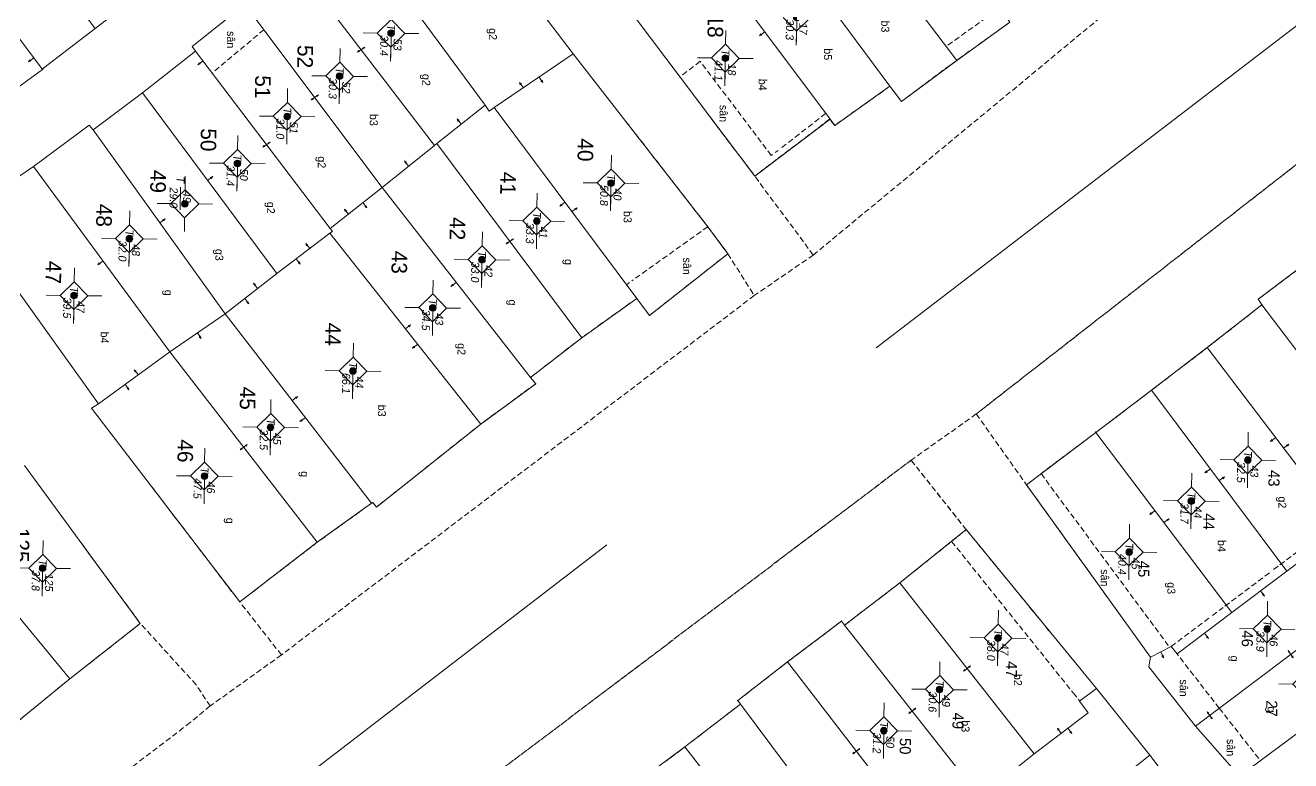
# Model space of a CAD drawing. Extents: x 601689 to 602595, y 1189742 to 1190763.
# Drawn here: x 602130.3 to 602187.2, y 1190327.9 to 1190361 of the extents above; entities that cross this region are included whole.
import ezdxf
from ezdxf.enums import TextEntityAlignment as Align

# ---------------------------------------------------------------- set-up
doc = ezdxf.new("R2010")
doc.units = 0
doc.header["$MEASUREMENT"] = 0
doc.linetypes.add('HIDDEN', pattern=[0.375, 0.25, -0.125])
for name, color, linetype in [('10', 250, 'Continuous'), ('11', 7, 'Continuous'), ('13', 7, 'Continuous'), ('14', 7, 'Continuous'), ('15', 7, 'Continuous'), ('16', 7, 'Continuous'), ('22', 7, 'Continuous'), ('53', 7, 'Continuous'), ('57', 7, 'Continuous')]:
    doc.layers.add(name, color=color, linetype=linetype)
doc.layers.get('0').off()
doc.styles.add('TXT', font='vnshx.shx')

# ---------------------------------------------------------------- blocks, each defined once
blk = doc.blocks.new('NH3R')
at = {"layer": '16', "color": 7, "linetype": 'Continuous', "lineweight": 0}
for p, q in [((0, 0), (0.297, -0.005)), ((0.297, -0.005), (0.186, 0.031)), ((0.297, -0.005), (0.189, -0.033))]:
    blk.add_line(p, q, dxfattribs=at)
blk = doc.blocks.new('NH3')
at = {"layer": '16', "color": 7, "linetype": 'Continuous', "lineweight": 0}
for p, q in [((-0.199, -0.002), (-0.113, 0.021)), ((0.197, -0.012), (0.107, 0.015)), ((-0.199, -0.002), (0.197, -0.012)), ((-0.199, -0.002), (-0.116, -0.035)), ((0.197, -0.012), (0.104, -0.027))]:
    blk.add_line(p, q, dxfattribs=at)
blk = doc.blocks.new('*M983983983983')
at = {"layer": '13', "color": 3, "linetype": 'Continuous', "lineweight": 0}
blk.add_line((602505.644, 1189850.146), (602506.664, 1189850.146), dxfattribs=at)
at = {"layer": '13', "color": 3, "linetype": 'Continuous', "lineweight": 0, "style": 'TXT', "oblique": 7.6055}
blk.add_text('T', height=0.36, dxfattribs=at).set_placement((602505.447, 1189850.146), align=Align.MIDDLE_RIGHT)
for s, p in [('46', (602505.794, 1189850.446)), ('33.9', (602505.644, 1189849.846))]:
    blk.add_text(s, height=0.36, dxfattribs=at).set_placement(p, align=Align.MIDDLE_LEFT)
blk = doc.blocks.new('*M987987987987')
at = {"layer": '13', "color": 3, "linetype": 'Continuous', "lineweight": 0}
blk.add_line((602498.053, 1189849.165), (602499.073, 1189849.165), dxfattribs=at)
at = {"layer": '13', "color": 3, "linetype": 'Continuous', "lineweight": 0, "style": 'TXT', "oblique": 7.6055}
blk.add_text('T', height=0.36, dxfattribs=at).set_placement((602497.856, 1189849.165), align=Align.MIDDLE_RIGHT)
for s, p in [('43', (602498.203, 1189849.465)), ('32.5', (602498.053, 1189848.865))]:
    blk.add_text(s, height=0.36, dxfattribs=at).set_placement(p, align=Align.MIDDLE_LEFT)
blk = doc.blocks.new('*M992992992992')
at = {"layer": '13', "color": 3, "linetype": 'Continuous', "lineweight": 0}
blk.add_line((602499.937, 1189846.651), (602500.957, 1189846.651), dxfattribs=at)
at = {"layer": '13', "color": 3, "linetype": 'Continuous', "lineweight": 0, "style": 'TXT', "oblique": 7.6055}
for s, p in [('44', (602500.087, 1189846.951)), ('31.7', (602499.937, 1189846.351))]:
    blk.add_text(s, height=0.36, dxfattribs=at).set_placement(p, align=Align.MIDDLE_LEFT)
blk.add_text('T', height=0.36, dxfattribs=at).set_placement((602499.74, 1189846.651), align=Align.MIDDLE_RIGHT)
blk = doc.blocks.new('*M998998998998')
at = {"layer": '13', "color": 3, "linetype": 'Continuous', "lineweight": 0}
blk.add_line((602502.273, 1189843.888), (602503.293, 1189843.888), dxfattribs=at)
at = {"layer": '13', "color": 3, "linetype": 'Continuous', "lineweight": 0, "style": 'TXT', "oblique": 7.6055}
blk.add_text('T', height=0.36, dxfattribs=at).set_placement((602502.076, 1189843.888), align=Align.MIDDLE_RIGHT)
for s, p in [('45', (602502.423, 1189844.188)), ('40.4', (602502.273, 1189843.588))]:
    blk.add_text(s, height=0.36, dxfattribs=at).set_placement(p, align=Align.MIDDLE_LEFT)
blk = doc.blocks.new('*M1013101310131013')
at = {"layer": '13', "color": 3, "linetype": 'Continuous', "lineweight": 0}
blk.add_line((602506.226, 1189838.047), (602507.246, 1189838.047), dxfattribs=at)
at = {"layer": '13', "color": 3, "linetype": 'Continuous', "lineweight": 0, "style": 'TXT', "oblique": 7.6055}
for s, p in [('47', (602506.376, 1189838.347)), ('38.0', (602506.226, 1189837.747))]:
    blk.add_text(s, height=0.36, dxfattribs=at).set_placement(p, align=Align.MIDDLE_LEFT)
blk.add_text('T', height=0.36, dxfattribs=at).set_placement((602506.029, 1189838.047), align=Align.MIDDLE_RIGHT)
blk = doc.blocks.new('*M1018101810181018')
at = {"layer": '13', "color": 3, "linetype": 'Continuous', "lineweight": 0}
blk.add_line((602508.581, 1189835.449), (602509.601, 1189835.449), dxfattribs=at)
at = {"layer": '13', "color": 3, "linetype": 'Continuous', "lineweight": 0, "style": 'TXT', "oblique": 7.6055}
blk.add_text('T', height=0.36, dxfattribs=at).set_placement((602508.384, 1189835.449), align=Align.MIDDLE_RIGHT)
for s, p in [('49', (602508.731, 1189835.749)), ('30.6', (602508.581, 1189835.149))]:
    blk.add_text(s, height=0.36, dxfattribs=at).set_placement(p, align=Align.MIDDLE_LEFT)
blk = doc.blocks.new('*M1024102410241024')
at = {"layer": '13', "color": 3, "linetype": 'Continuous', "lineweight": 0}
blk.add_line((602510.471, 1189832.97), (602511.491, 1189832.97), dxfattribs=at)
at = {"layer": '13', "color": 3, "linetype": 'Continuous', "lineweight": 0, "style": 'TXT', "oblique": 7.6055}
for s, p in [('50', (602510.621, 1189833.27)), ('31.2', (602510.471, 1189832.67))]:
    blk.add_text(s, height=0.36, dxfattribs=at).set_placement(p, align=Align.MIDDLE_LEFT)
blk.add_text('T', height=0.36, dxfattribs=at).set_placement((602510.274, 1189832.97), align=Align.MIDDLE_RIGHT)
blk = doc.blocks.new('CENTRD')
at = {"layer": '11', "linetype": 'Continuous', "lineweight": 0}
h = blk.add_hatch(color=2, dxfattribs=at)
edge = h.paths.add_edge_path()
edge.add_arc((0, 0), 0.15, 0, 360)
at = {"layer": '11', "color": 2, "linetype": 'Continuous', "lineweight": 0}
for p, q in [((0, 1.25), (0, 0.625)), ((0, 0.625), (-0.625, 0)), ((0.625, 0), (0, 0.625)), ((-0.625, 0), (-1.25, 0)), ((-0.625, 0), (0, -0.625)), ((0, -0.625), (0.625, 0)), ((1.25, 0), (0.625, 0)), ((0, -0.625), (0, -1.25))]:
    blk.add_line(p, q, dxfattribs=at)
blk.add_circle((0, 0), 0.15, dxfattribs=at)
blk = doc.blocks.new('BDONG')
at = {"color": 7, "linetype": 'Continuous', "lineweight": 0}
for p, q in [((0, 0), (0, -1.508)), ((0, 0), (2.759, 0)), ((0.342, 0), (0.342, -1.508)), ((0.797, 0), (0.797, -1.508)), ((1.274, 0), (1.274, -1.508)), ((1.73, 0), (1.73, -1.508)), ((1.753, 0), (1.753, -1.508)), ((2.072, 0), (2.072, -1.508)), ((2.759, 0), (2.759, -1.508)), ((0, -0.308), (1.73, -0.308)), ((1.753, -0.308), (2.759, -0.308)), ((0, -0.458), (1.73, -0.458)), ((1.753, -0.458), (2.759, -0.458)), ((0, -0.608), (1.73, -0.608)), ((1.753, -0.608), (2.759, -0.608)), ((0, -0.758), (1.73, -0.758)), ((1.753, -0.758), (2.759, -0.758)), ((0, -0.908), (1.73, -0.908)), ((1.753, -0.908), (2.759, -0.908)), ((0, -1.058), (1.73, -1.058)), ((1.753, -1.058), (2.759, -1.058)), ((0, -1.208), (1.73, -1.208)), ((1.753, -1.208), (2.759, -1.208)), ((0, -1.358), (1.73, -1.358)), ((1.753, -1.358), (2.759, -1.358)), ((0, -1.508), (1.73, -1.508)), ((1.753, -1.508), (2.759, -1.508))]:
    blk.add_line(p, q, dxfattribs=at)
at = {"color": 7, "linetype": 'Continuous', "lineweight": 0, "style": 'TXT'}
blk.add_text('B%%182ng c%%184c th%%246a bi%%213n %%174%%233ng ', height=0.049998, rotation=360, dxfattribs=at).set_placement((0.008, 0.046))
for s, height, p in [('(D%%239ng cho ch%%216nh l%%253 bi%%213n %%174%%233ng)', 0.054, (1.743, 0.05)), ('s%%232 TT', 0.05, (0.21, -0.099)), ('s%%232 hi%%214u', 0.049998, (0.639, -0.104)), ('s%%232 hi%%214u th%%246a', 0.049998, (1.135, -0.103)), ('s%%232 hi%%214u th%%246a', 0.049998, (1.612, -0.107)), ('s%%232 hi%%214u th%%246a b%%225', 0.049998, (2.559, -0.108)), ('s%%232 TT', 0.05, (1.936, -0.114)), ('Th%%246a th%%170m', 0.049998, (0.227, -0.214)), ('Th%%246a th%%170m', 0.049998, (0.63, -0.213)), ('g%%232c c%%241a th%%246a', 0.049998, (1.137, -0.187)), ('Th%%246a b%%225', 0.049998, (1.956, -0.203)), ('(ch%%216 %%174%%184nh s%%232 m%%233t l%%199n)', 0.049998, (2.638, -0.204)), ('l%%169n c%%203n', 0.049998, (1.56, -0.224)), ('m%%237i th%%170m', 0.049998, (1.101, -0.282))]:
    blk.add_text(s, height=height, rotation=360, dxfattribs=at).set_placement(p, align=Align.CENTER)
blk = doc.blocks.new('BANG')
at = {"color": 7, "linetype": 'Continuous', "lineweight": 0, "xscale": 9.999585560760034, "yscale": 9.999585560760034, "rotation": 359.9999199552673}
blk.add_blockref('BDONG', (0, 0), dxfattribs=at)
blk = doc.blocks.new('*M1423142314231423')
at = {"layer": '13', "color": 3, "linetype": 'Continuous', "lineweight": 0}
blk.add_line((602478.435, 1189828.589), (602479.455, 1189828.589), dxfattribs=at)
at = {"layer": '13', "color": 3, "linetype": 'Continuous', "lineweight": 0, "style": 'TXT', "oblique": 7.6055}
blk.add_text('T', height=0.36, dxfattribs=at).set_placement((602478.238, 1189828.589), align=Align.MIDDLE_RIGHT)
for s, p in [('17', (602478.585, 1189828.889)), ('30.3', (602478.435, 1189828.289))]:
    blk.add_text(s, height=0.36, dxfattribs=at).set_placement(p, align=Align.MIDDLE_LEFT)
blk = doc.blocks.new('*M1427142714271427')
at = {"layer": '13', "color": 3, "linetype": 'Continuous', "lineweight": 0}
blk.add_line((602480.315, 1189825.407), (602481.335, 1189825.407), dxfattribs=at)
at = {"layer": '13', "color": 3, "linetype": 'Continuous', "lineweight": 0, "style": 'TXT', "oblique": 7.6055}
for s, p in [('18', (602480.465, 1189825.707)), ('41.1', (602480.315, 1189825.107))]:
    blk.add_text(s, height=0.36, dxfattribs=at).set_placement(p, align=Align.MIDDLE_LEFT)
blk.add_text('T', height=0.36, dxfattribs=at).set_placement((602480.118, 1189825.407), align=Align.MIDDLE_RIGHT)
blk = doc.blocks.new('*M1434143414341434')
at = {"layer": '13', "color": 3, "linetype": 'Continuous', "lineweight": 0}
blk.add_line((602486.011, 1189820.346), (602487.031, 1189820.346), dxfattribs=at)
at = {"layer": '13', "color": 3, "linetype": 'Continuous', "lineweight": 0, "style": 'TXT', "oblique": 7.6055}
for s, p in [('40', (602486.161, 1189820.646)), ('50.8', (602486.011, 1189820.046))]:
    blk.add_text(s, height=0.36, dxfattribs=at).set_placement(p, align=Align.MIDDLE_LEFT)
blk.add_text('T', height=0.36, dxfattribs=at).set_placement((602485.814, 1189820.346), align=Align.MIDDLE_RIGHT)
blk = doc.blocks.new('*M1439143914391439')
at = {"layer": '13', "color": 3, "linetype": 'Continuous', "lineweight": 0}
blk.add_line((602487.766, 1189817.033), (602488.786, 1189817.033), dxfattribs=at)
at = {"layer": '13', "color": 3, "linetype": 'Continuous', "lineweight": 0, "style": 'TXT', "oblique": 7.6055}
for s, p in [('41', (602487.916, 1189817.333)), ('33.3', (602487.766, 1189816.733))]:
    blk.add_text(s, height=0.36, dxfattribs=at).set_placement(p, align=Align.MIDDLE_LEFT)
blk.add_text('T', height=0.36, dxfattribs=at).set_placement((602487.569, 1189817.033), align=Align.MIDDLE_RIGHT)
blk = doc.blocks.new('*M1442144214421442')
at = {"layer": '13', "color": 3, "linetype": 'Continuous', "lineweight": 0}
blk.add_line((602489.544, 1189814.594), (602490.564, 1189814.594), dxfattribs=at)
at = {"layer": '13', "color": 3, "linetype": 'Continuous', "lineweight": 0, "style": 'TXT', "oblique": 7.6055}
for s, p in [('42', (602489.694, 1189814.894)), ('33.0', (602489.544, 1189814.294))]:
    blk.add_text(s, height=0.36, dxfattribs=at).set_placement(p, align=Align.MIDDLE_LEFT)
blk.add_text('T', height=0.36, dxfattribs=at).set_placement((602489.347, 1189814.594), align=Align.MIDDLE_RIGHT)
blk = doc.blocks.new('*M1445144514451445')
at = {"layer": '13', "color": 3, "linetype": 'Continuous', "lineweight": 0}
blk.add_line((602491.739, 1189812.411), (602492.759, 1189812.411), dxfattribs=at)
at = {"layer": '13', "color": 3, "linetype": 'Continuous', "lineweight": 0, "style": 'TXT', "oblique": 7.6055}
for s, p in [('43', (602491.889, 1189812.711)), ('34.5', (602491.739, 1189812.111))]:
    blk.add_text(s, height=0.36, dxfattribs=at).set_placement(p, align=Align.MIDDLE_LEFT)
blk.add_text('T', height=0.36, dxfattribs=at).set_placement((602491.542, 1189812.411), align=Align.MIDDLE_RIGHT)
blk = doc.blocks.new('*M1448144814481448')
at = {"layer": '13', "color": 3, "linetype": 'Continuous', "lineweight": 0}
blk.add_line((602479.412, 1189810.356), (602480.432, 1189810.356), dxfattribs=at)
at = {"layer": '13', "color": 3, "linetype": 'Continuous', "lineweight": 0, "style": 'TXT', "oblique": 7.6055}
blk.add_text('T', height=0.36, dxfattribs=at).set_placement((602479.215, 1189810.356), align=Align.MIDDLE_RIGHT)
for s, p in [('53', (602479.562, 1189810.656)), ('30.4', (602479.412, 1189810.056))]:
    blk.add_text(s, height=0.36, dxfattribs=at).set_placement(p, align=Align.MIDDLE_LEFT)
blk = doc.blocks.new('*M1451145114511451')
at = {"layer": '13', "color": 3, "linetype": 'Continuous', "lineweight": 0}
blk.add_line((602494.634, 1189808.864), (602495.654, 1189808.864), dxfattribs=at)
at = {"layer": '13', "color": 3, "linetype": 'Continuous', "lineweight": 0, "style": 'TXT', "oblique": 7.6055}
for s, p in [('44', (602494.784, 1189809.164)), ('66.1', (602494.634, 1189808.564))]:
    blk.add_text(s, height=0.36, dxfattribs=at).set_placement(p, align=Align.MIDDLE_LEFT)
blk.add_text('T', height=0.36, dxfattribs=at).set_placement((602494.437, 1189808.864), align=Align.MIDDLE_RIGHT)
blk = doc.blocks.new('*M1452145214521452')
at = {"layer": '13', "color": 3, "linetype": 'Continuous', "lineweight": 0}
blk.add_line((602481.377, 1189808.072), (602482.397, 1189808.072), dxfattribs=at)
at = {"layer": '13', "color": 3, "linetype": 'Continuous', "lineweight": 0, "style": 'TXT', "oblique": 7.6055}
blk.add_text('T', height=0.36, dxfattribs=at).set_placement((602481.18, 1189808.072), align=Align.MIDDLE_RIGHT)
for s, p in [('52', (602481.527, 1189808.372)), ('30.3', (602481.377, 1189807.772))]:
    blk.add_text(s, height=0.36, dxfattribs=at).set_placement(p, align=Align.MIDDLE_LEFT)
blk = doc.blocks.new('*M1455145514551455')
at = {"layer": '13', "color": 3, "linetype": 'Continuous', "lineweight": 0}
blk.add_line((602483.224, 1189805.74), (602484.244, 1189805.74), dxfattribs=at)
at = {"layer": '13', "color": 3, "linetype": 'Continuous', "lineweight": 0, "style": 'TXT', "oblique": 7.6055}
blk.add_text('T', height=0.36, dxfattribs=at).set_placement((602483.027, 1189805.74), align=Align.MIDDLE_RIGHT)
for s, p in [('51', (602483.374, 1189806.04)), ('31.0', (602483.224, 1189805.44))]:
    blk.add_text(s, height=0.36, dxfattribs=at).set_placement(p, align=Align.MIDDLE_LEFT)
blk = doc.blocks.new('*M1457145714571457')
at = {"layer": '13', "color": 3, "linetype": 'Continuous', "lineweight": 0}
blk.add_line((602497.223, 1189805.196), (602498.243, 1189805.196), dxfattribs=at)
at = {"layer": '13', "color": 3, "linetype": 'Continuous', "lineweight": 0, "style": 'TXT', "oblique": 7.6055}
blk.add_text('T', height=0.36, dxfattribs=at).set_placement((602497.026, 1189805.196), align=Align.MIDDLE_RIGHT)
for s, p in [('45', (602497.373, 1189805.496)), ('32.5', (602497.223, 1189804.896))]:
    blk.add_text(s, height=0.36, dxfattribs=at).set_placement(p, align=Align.MIDDLE_LEFT)
blk = doc.blocks.new('*M1460146014601460')
at = {"layer": '13', "color": 3, "linetype": 'Continuous', "lineweight": 0}
blk.add_line((602485.371, 1189803.531), (602486.391, 1189803.531), dxfattribs=at)
at = {"layer": '13', "color": 3, "linetype": 'Continuous', "lineweight": 0, "style": 'TXT', "oblique": 7.6055}
blk.add_text('T', height=0.36, dxfattribs=at).set_placement((602485.174, 1189803.531), align=Align.MIDDLE_RIGHT)
for s, p in [('50', (602485.521, 1189803.831)), ('31.4', (602485.371, 1189803.231))]:
    blk.add_text(s, height=0.36, dxfattribs=at).set_placement(p, align=Align.MIDDLE_LEFT)
blk = doc.blocks.new('*M1462146214621462')
at = {"layer": '13', "color": 3, "linetype": 'Continuous', "lineweight": 0}
blk.add_line((602499.46, 1189802.253), (602500.48, 1189802.253), dxfattribs=at)
at = {"layer": '13', "color": 3, "linetype": 'Continuous', "lineweight": 0, "style": 'TXT', "oblique": 7.6055}
for s, p in [('46', (602499.61, 1189802.553)), ('47.5', (602499.46, 1189801.953))]:
    blk.add_text(s, height=0.36, dxfattribs=at).set_placement(p, align=Align.MIDDLE_LEFT)
blk.add_text('T', height=0.36, dxfattribs=at).set_placement((602499.263, 1189802.253), align=Align.MIDDLE_RIGHT)
blk = doc.blocks.new('*M1465146514651465')
at = {"layer": '13', "color": 3, "linetype": 'Continuous', "lineweight": 0}
blk.add_line((602487.221, 1189801.193), (602488.241, 1189801.193), dxfattribs=at)
at = {"layer": '13', "color": 3, "linetype": 'Continuous', "lineweight": 0, "style": 'TXT', "oblique": 7.6055}
blk.add_text('T', height=0.36, dxfattribs=at).set_placement((602487.024, 1189801.193), align=Align.MIDDLE_RIGHT)
for s, p in [('49', (602487.371, 1189801.493)), ('29.0', (602487.221, 1189800.893))]:
    blk.add_text(s, height=0.36, dxfattribs=at).set_placement(p, align=Align.MIDDLE_LEFT)
blk = doc.blocks.new('*M1469146914691469')
at = {"layer": '13', "color": 3, "linetype": 'Continuous', "lineweight": 0}
blk.add_line((602488.827, 1189798.724), (602489.847, 1189798.724), dxfattribs=at)
at = {"layer": '13', "color": 3, "linetype": 'Continuous', "lineweight": 0, "style": 'TXT', "oblique": 7.6055}
for s, p in [('48', (602488.977, 1189799.024)), ('32.0', (602488.827, 1189798.424))]:
    blk.add_text(s, height=0.36, dxfattribs=at).set_placement(p, align=Align.MIDDLE_LEFT)
blk.add_text('T', height=0.36, dxfattribs=at).set_placement((602488.63, 1189798.724), align=Align.MIDDLE_RIGHT)
blk = doc.blocks.new('*M1474147414741474')
at = {"layer": '13', "color": 3, "linetype": 'Continuous', "lineweight": 0}
blk.add_line((602491.423, 1189796.271), (602492.443, 1189796.271), dxfattribs=at)
at = {"layer": '13', "color": 3, "linetype": 'Continuous', "lineweight": 0, "style": 'TXT', "oblique": 7.6055}
blk.add_text('T', height=0.36, dxfattribs=at).set_placement((602491.226, 1189796.271), align=Align.MIDDLE_RIGHT)
for s, p in [('47', (602491.573, 1189796.571)), ('39.5', (602491.423, 1189795.971))]:
    blk.add_text(s, height=0.36, dxfattribs=at).set_placement(p, align=Align.MIDDLE_LEFT)
blk = doc.blocks.new('*M1479147914791479')
at = {"layer": '13', "color": 3, "linetype": 'Continuous', "lineweight": 0}
blk.add_line((602503.711, 1189795.037), (602504.731, 1189795.037), dxfattribs=at)
at = {"layer": '13', "color": 3, "linetype": 'Continuous', "lineweight": 0, "style": 'TXT', "oblique": 7.6055}
blk.add_text('T', height=0.36, dxfattribs=at).set_placement((602503.514, 1189795.037), align=Align.MIDDLE_RIGHT)
for s, p in [('125', (602503.861, 1189795.337)), ('37.8', (602503.711, 1189794.737))]:
    blk.add_text(s, height=0.36, dxfattribs=at).set_placement(p, align=Align.MIDDLE_LEFT)

msp = doc.modelspace()

# ---------------------------------------------------------------- linework, layer by layer
at = {"layer": '10', "color": 7, "linetype": 'Continuous', "lineweight": 0}
for p, q in [((602127.201, 1190369.06), (602133.418, 1190360.824)), ((602172.161, 1190359.393), (602165.628, 1190368.043)), ((602124.758, 1190367.394), (602131.043, 1190358.977)), ((602169.154, 1190358.224), (602163.264, 1190366.206)), ((602144.934, 1190365.527), (602150.952, 1190357.383)), ((602166.465, 1190356.751), (602160.778, 1190364.349)), ((602142.487, 1190363.65), (602148.677, 1190355.565)), ((602135.854, 1190362.701), (602133.418, 1190360.824)), ((602140.144, 1190361.902), (602146.321, 1190353.677)), ((602135.538, 1190357.925), (602137.925, 1190359.813)), ((602137.925, 1190359.813), (602143.986, 1190351.819)), ((602154.914, 1190359.689), (602151.361, 1190357.268)), ((602131.043, 1190358.977), (602128.639, 1190357.229)), ((602133.316, 1190356.265), (602135.538, 1190357.925)), ((602135.538, 1190357.925), (602141.578, 1190349.802)), ((602150.952, 1190357.383), (602148.778, 1190355.644)), ((602157.773, 1190348.679), (602151.361, 1190357.268)), ((602133.316, 1190356.265), (602139.262, 1190347.983)), ((602148.778, 1190355.644), (602148.677, 1190355.565)), ((602155.299, 1190346.913), (602148.778, 1190355.644)), ((602148.677, 1190355.565), (602146.321, 1190353.677)), ((602130.643, 1190354.622), (602136.769, 1190346.278)), ((602146.321, 1190353.677), (602143.986, 1190351.819)), ((602152.994, 1190345.125), (602146.321, 1190353.677)), ((602143.963, 1190351.609), (602141.578, 1190349.802)), ((602150.756, 1190343.026), (602143.963, 1190351.609)), ((602141.578, 1190349.802), (602139.262, 1190347.983)), ((602157.773, 1190348.679), (602155.299, 1190346.913)), ((602183.434, 1190346.468), (602185.89, 1190348.394)), ((602193.326, 1190338.571), (602185.89, 1190348.394)), ((602139.262, 1190347.983), (602136.769, 1190346.278)), ((602145.836, 1190339.463), (602139.262, 1190347.983)), ((602155.299, 1190346.913), (602152.994, 1190345.125)), ((602136.769, 1190346.278), (602133.567, 1190343.931)), ((602143.402, 1190337.706), (602136.769, 1190346.278)), ((602180.928, 1190344.552), (602183.434, 1190346.468)), ((602183.434, 1190346.468), (602189.583, 1190338.352)), ((602178.421, 1190342.646), (602180.928, 1190344.552)), ((602180.928, 1190344.552), (602187.006, 1190336.408)), ((602178.421, 1190342.646), (602184.54, 1190334.552)), ((602145.836, 1190339.463), (602143.402, 1190337.706)), ((602126.651, 1190338.396), (602132.267, 1190331.559)), ((602187.067, 1190336.458), (602189.583, 1190338.352)), ((602184.54, 1190334.552), (602186.946, 1190336.358)), ((602186.946, 1190336.358), (602187.006, 1190336.408)), ((602187.006, 1190336.408), (602187.067, 1190336.458)), ((602167.122, 1190333.981), (602169.598, 1190335.876)), ((602169.598, 1190335.876), (602175.653, 1190328.194)), ((602182.901, 1190329.434), (602191.449, 1190335.887)), ((602167.122, 1190333.981), (602173.206, 1190326.247)), ((602184.879, 1190327.187), (602192.901, 1190333.127)), ((602164.559, 1190332.326), (602170.73, 1190324.311)), ((602129.891, 1190329.611), (602132.267, 1190331.559)), ((602178.444, 1190331.125), (602180.843, 1190328.132)), ((602159.937, 1190328.499), (602162.433, 1190330.425)), ((602170.368, 1190319.835), (602162.433, 1190330.425)), ((602184.879, 1190327.187), (602182.901, 1190329.434)), ((602157.481, 1190326.672), (602159.937, 1190328.499)), ((602159.937, 1190328.499), (602167.975, 1190318.138)), ((602180.843, 1190328.132), (602171.935, 1190321.074)), ((602175.653, 1190328.194), (602173.206, 1190326.247)), ((602182.788, 1190325.566), (602180.843, 1190328.132))]:
    msp.add_line(p, q, dxfattribs=at)
for points in [[(602144.934, 1190365.527), (602147.54, 1190367.451), (602148.145, 1190367.763), (602148.545, 1190367.787), (602148.853, 1190367.643), (602154.914, 1190359.689)], [(602137.925, 1190359.813), (602137.778, 1190360.015), (602140.144, 1190361.902)], [(602166.465, 1190356.751), (602163.079, 1190354.187), (602157.049, 1190362.19)], [(602174.103, 1190361.747), (602174.555, 1190361.11), (602172.161, 1190359.393)], [(602133.418, 1190360.824), (602131.104, 1190359.056), (602131.043, 1190358.977)], [(602154.914, 1190359.689), (602160.968, 1190351.906), (602161.871, 1190350.693), (602158.342, 1190347.912), (602157.773, 1190348.679)], [(602172.161, 1190359.393), (602169.675, 1190357.536), (602169.154, 1190358.224)], [(602169.154, 1190358.224), (602166.681, 1190356.468), (602166.465, 1190356.751)], [(602151.361, 1190357.268), (602151.128, 1190357.111), (602150.952, 1190357.383)], [(602133.316, 1190356.265), (602133.139, 1190356.478), (602130.643, 1190354.622)], [(602133.567, 1190343.931), (602128.287, 1190351.294), (602128.985, 1190351.805), (602128.18, 1190352.946), (602130.643, 1190354.622)], [(602143.986, 1190351.819), (602144.084, 1190351.697), (602143.963, 1190351.609)], [(602185.89, 1190348.394), (602185.724, 1190348.647), (602189.352, 1190351.377), (602189.391, 1190351.327)], [(602150.756, 1190343.026), (602153.23, 1190344.842), (602152.994, 1190345.125)], [(602133.567, 1190343.931), (602133.254, 1190343.746), (602139.915, 1190335.024), (602143.402, 1190337.706)], [(602150.756, 1190343.026), (602146.064, 1190339.289), (602145.897, 1190339.502), (602145.836, 1190339.463)], [(602180.872, 1190332.532), (602175.299, 1190340.299), (602178.421, 1190342.646)], [(602130.229, 1190341.168), (602135.442, 1190334.055), (602132.267, 1190331.559)], [(602169.598, 1190335.876), (602172.591, 1190338.276), (602178.444, 1190331.125)], [(602164.559, 1190332.326), (602166.985, 1190334.162), (602167.122, 1190333.981)], [(602180.872, 1190332.532), (602181.81, 1190333.019), (602182.075, 1190332.686), (602184.54, 1190334.552)], [(602162.433, 1190330.425), (602162.315, 1190330.587), (602164.559, 1190332.326)], [(602180.872, 1190332.532), (602180.807, 1190332.103), (602182.901, 1190329.434)], [(602178.444, 1190331.125), (602177.686, 1190330.565), (602178.068, 1190330.031), (602175.653, 1190328.194)]]:
    msp.add_lwpolyline(points, dxfattribs=at)
at = {"layer": '14', "color": 6, "linetype": 'HIDDEN', "lineweight": 0}
for p, q in [((602174.103, 1190361.747), (602171.69, 1190360.02)), ((602140.998, 1190360.77), (602138.671, 1190358.822)), ((602160.62, 1190359.351), (602159.709, 1190358.643)), ((602163.822, 1190355.117), (602160.62, 1190359.351)), ((602166.267, 1190357.004), (602164.226, 1190355.411)), ((602163.872, 1190355.157), (602163.822, 1190355.117)), ((602164.125, 1190355.343), (602163.993, 1190355.245)), ((602160.968, 1190351.906), (602157.554, 1190349.473)), ((602157.443, 1190349.394), (602157.311, 1190349.296)), ((602175.956, 1190340.8), (602181.739, 1190332.98)), ((602186.7, 1190336.692), (602189.338, 1190338.676)), ((602171.934, 1190337.745), (602177.401, 1190330.93)), ((602184.224, 1190334.836), (602186.326, 1190336.407)), ((602186.417, 1190336.476), (602186.62, 1190336.633)), ((602183.669, 1190334.414), (602183.911, 1190334.6)), ((602183.961, 1190334.64), (602184.143, 1190334.777)), ((602181.81, 1190333.019), (602183.578, 1190334.355)), ((602182.134, 1190332.605), (602182.075, 1190332.686)), ((602183.972, 1190330.239), (602182.134, 1190332.605)), ((602177.411, 1190330.919), (602177.558, 1190330.737)), ((602177.627, 1190330.646), (602177.696, 1190330.565)), ((602183.972, 1190330.239), (602185.82, 1190327.884))]:
    msp.add_line(p, q, dxfattribs=at)
at = {"layer": '22', "color": 7, "linetype": 'HIDDEN', "lineweight": 0}
for p, q in [((602165.711, 1190350.631), (602185.001, 1190366.597)), ((602165.711, 1190350.631), (602185.001, 1190366.597)), ((602174.555, 1190361.11), (602172.161, 1190359.393)), ((602195.464, 1190360.963), (602173.265, 1190343.657)), ((602172.161, 1190359.393), (602169.675, 1190357.536)), ((602169.154, 1190358.224), (602166.681, 1190356.468)), ((602169.675, 1190357.536), (602169.154, 1190358.224)), ((602157.272, 1190356.656), (602160.968, 1190351.906)), ((602166.681, 1190356.468), (602166.444, 1190356.741)), ((602165.711, 1190350.631), (602163.069, 1190354.197)), ((602165.711, 1190350.631), (602163.069, 1190354.197)), ((602160.968, 1190351.906), (602161.871, 1190350.693)), ((602185.724, 1190348.647), (602189.352, 1190351.377)), ((602161.871, 1190350.693), (602158.342, 1190347.912)), ((602161.871, 1190350.693), (602163.055, 1190348.808)), ((602161.871, 1190350.693), (602163.055, 1190348.808)), ((602165.711, 1190350.631), (602163.055, 1190348.808)), ((602165.711, 1190350.631), (602163.055, 1190348.808)), ((602163.055, 1190348.808), (602141.792, 1190332.638)), ((602163.055, 1190348.808), (602141.792, 1190332.638)), ((602157.773, 1190348.679), (602155.299, 1190346.913)), ((602158.342, 1190347.912), (602157.773, 1190348.679)), ((602183.434, 1190346.468), (602185.89, 1190348.394)), ((602185.89, 1190348.394), (602185.724, 1190348.647)), ((602155.299, 1190346.913), (602152.994, 1190345.125)), ((602180.928, 1190344.552), (602183.434, 1190346.468)), ((602153.23, 1190344.842), (602150.756, 1190343.026)), ((602153.23, 1190344.842), (602152.994, 1190345.125)), ((602178.421, 1190342.646), (602180.928, 1190344.552)), ((602173.043, 1190343.48), (602170.114, 1190341.4)), ((602173.043, 1190343.48), (602170.114, 1190341.4)), ((602150.756, 1190343.026), (602146.064, 1190339.289)), ((602175.299, 1190340.299), (602178.421, 1190342.646)), ((602169.892, 1190341.233), (602122.206, 1190305.235)), ((602178.9, 1190335.289), (602175.289, 1190340.309)), ((602135.986, 1190340.168), (602139.915, 1190335.024)), ((602145.897, 1190339.502), (602143.402, 1190337.706)), ((602146.064, 1190339.289), (602145.897, 1190339.502)), ((602132.781, 1190337.682), (602135.442, 1190334.055)), ((602143.402, 1190337.706), (602139.915, 1190335.024)), ((602141.792, 1190332.638), (602139.915, 1190335.024)), ((602141.792, 1190332.638), (602139.915, 1190335.024)), ((602132.267, 1190331.559), (602135.442, 1190334.055)), ((602137.954, 1190331.3), (602135.442, 1190334.055)), ((602137.954, 1190331.3), (602135.442, 1190334.055)), ((602164.559, 1190332.326), (602166.985, 1190334.162)), ((602164.559, 1190332.326), (602166.985, 1190334.162)), ((602141.792, 1190332.638), (602138.59, 1190330.342)), ((602141.792, 1190332.638), (602138.59, 1190330.342)), ((602162.315, 1190330.587), (602164.559, 1190332.326)), ((602129.891, 1190329.611), (602132.267, 1190331.559)), ((602138.59, 1190330.342), (602137.954, 1190331.3)), ((602138.59, 1190330.342), (602137.954, 1190331.3)), ((602162.433, 1190330.425), (602162.315, 1190330.587)), ((602159.937, 1190328.499), (602162.433, 1190330.425)), ((602157.481, 1190326.672), (602159.937, 1190328.499))]:
    msp.add_line(p, q, dxfattribs=at)
for points in [[(602203.897, 1190359.718), (602199.78, 1190364.324), (602173.265, 1190343.657)], [(602166.444, 1190356.741), (602163.079, 1190354.187), (602159.759, 1190358.583)], [(602173.265, 1190343.657), (602173.043, 1190343.48), (602175.299, 1190340.299)], [(602173.265, 1190343.657), (602173.043, 1190343.48), (602175.299, 1190340.299)], [(602172.601, 1190338.256), (602170.114, 1190341.4), (602118.598, 1190302.504)], [(602170.033, 1190341.332), (602170.114, 1190341.4), (602172.591, 1190338.276)], [(602164.559, 1190332.326), (602166.985, 1190334.162), (602167.122, 1190333.981), (602169.598, 1190335.876), (602172.591, 1190338.276), (602176.457, 1190333.552)], [(602138.59, 1190330.342), (602137.69, 1190329.594), (602118.357, 1190314.858)], [(602138.59, 1190330.342), (602137.69, 1190329.594), (602118.357, 1190314.858)]]:
    msp.add_lwpolyline(points, dxfattribs=at)
for p in [(602166.681, 1190356.468), (602160.968, 1190351.906), (602185.724, 1190348.647), (602185.89, 1190348.394), (602155.299, 1190346.913), (602152.994, 1190345.125), (602153.23, 1190344.842), (602178.411, 1190342.666), (602178.421, 1190342.646), (602146.135, 1190339.348), (602166.985, 1190334.162), (602164.559, 1190332.326), (602162.315, 1190330.587), (602159.937, 1190328.499)]:
    msp.add_point(p, dxfattribs=at)
at = {"layer": '57', "color": 172, "linetype": 'Continuous', "lineweight": 0}
msp.add_line((602168.533, 1190346.452), (602194.548, 1190366.398), dxfattribs=at)
msp.add_lwpolyline([(602128.314, 1190285.4), (602113.396, 1190304.526), (602156.431, 1190337.598)], dxfattribs=at)

# ---------------------------------------------------------------- block references
at = {"color": 7, "linetype": 'Continuous', "lineweight": 0, "rotation": 269.2144660607985}
msp.add_blockref('BANG', (602142.542, 1190390.211), dxfattribs=at)
at = {"layer": '11', "color": 2, "linetype": 'Continuous', "lineweight": 0, "rotation": 269.1680420500809}
for p in [(602164.966, 1190361.325), (602146.721, 1190360.613), (602161.757, 1190359.492), (602144.408, 1190358.681), (602142.05, 1190356.869), (602139.81, 1190354.754), (602156.614, 1190353.87), (602137.445, 1190352.938), (602153.276, 1190352.163), (602134.953, 1190351.368), (602150.811, 1190350.421), (602132.463, 1190348.808), (602148.596, 1190348.258), (602145.008, 1190345.414), (602141.303, 1190342.879), (602185.255, 1190341.411), (602138.327, 1190340.685), (602182.714, 1190339.563), (602179.917, 1190337.268), (602131.05, 1190336.539), (602174.019, 1190333.4), (602186.126, 1190333.806), (602171.387, 1190331.083), (602187.902, 1190331.317), (602168.881, 1190329.229)]:
    msp.add_blockref('CENTRD', p, dxfattribs=at)
at = {"layer": '13', "color": 3, "linetype": 'Continuous', "lineweight": 0, "rotation": 269.1680420500809}
for name, p in [('*M1423142314231423', (-578790.27, 1810052.359)), ('*M1448144814481448', (-578790.27, 1810052.359)), ('*M1427142714271427', (-578790.27, 1810052.359)), ('*M1452145214521452', (-578790.27, 1810052.359)), ('*M1455145514551455', (-578790.27, 1810052.359)), ('*M1460146014601460', (-578790.27, 1810052.359)), ('*M1465146514651465', (-578790.464, 1810053.185)), ('*M1434143414341434', (-578790.27, 1810052.359)), ('*M1439143914391439', (-578790.27, 1810052.359)), ('*M1469146914691469', (-578790.27, 1810052.359)), ('*M1442144214421442', (-578790.27, 1810052.359)), ('*M1474147414741474', (-578790.27, 1810052.359)), ('*M1445144514451445', (-578790.27, 1810052.359)), ('*M1451145114511451', (-578790.27, 1810052.359)), ('*M1457145714571457', (-578790.27, 1810052.359)), ('*M987987987987', (-578790.27, 1810052.359)), ('*M1462146214621462', (-578790.27, 1810052.359)), ('*M992992992992', (-578790.27, 1810052.359)), ('*M998998998998', (-578790.27, 1810052.359)), ('*M1479147914791479', (-578790.27, 1810052.359)), ('*M983983983983', (-578790.27, 1810052.359)), ('*M1013101310131013', (-578790.27, 1810052.359)), ('*M1018101810181018', (-578790.27, 1810052.359)), ('*M1024102410241024', (-578790.27, 1810052.359))]:
    msp.add_blockref(name, p, dxfattribs=at)
at = {"layer": '16', "color": 7, "linetype": 'Continuous', "lineweight": 0}
for name, p, xscale, yscale, rotation in [('NH3R', (602163.528, 1190360.671), 0.9999987274559348, 0.9999987274559348, 216.7699659658544), ('NH3', (602145.376, 1190359.881), 0.99999843180342, 0.99999843180342, 36.65523200067762), ('NH3R', (602130.65, 1190359.502), 1.000001146449454, 1.000001146449454, 216.7513397653609), ('NH3R', (602153.38, 1190358.64), 1.000001289564454, 1.000001289564454, 304.2695463621636), ('NH3R', (602152.673, 1190358.16), 1.000001671117616, 1.000001671117616, 128.6781551903084), ('NH3', (602143.286, 1190357.729), 0.99999843180342, 0.99999843180342, 36.65523200067762), ('NH3R', (602149.87, 1190356.519), 1.000001671117616, 1.000001671117616, 128.6781551903084), ('NH3', (602141.117, 1190355.609), 0.99999843180342, 0.99999843180342, 36.65523200067762), ('NH3R', (602147.504, 1190354.631), 1.000001671117616, 1.000001671117616, 128.6781551903084), ('NH3R', (602138.464, 1190353.984), 1.000003043155208, 1.000003043155208, 38.35549672937514), ('NH3R', (602145.452, 1190352.989), 1.000002178611715, 1.000002178611715, 308.5261366778839), ('NH3R', (602136.319, 1190352.074), 1.000003043155208, 1.000003043155208, 38.35549672937514), ('NH3R', (602144.804, 1190352.468), 1.000001671117616, 1.000001671117616, 128.6781551903084), ('NH3R', (602143.063, 1190350.921), 1.000001671117616, 1.000001671117616, 128.6781551903084), ('NH3', (602152.058, 1190351.259), 0.99999843180342, 0.99999843180342, 36.65523200067762), ('NH3R', (602142.457, 1190350.46), 1.000002178611715, 1.000002178611715, 308.5261366778839), ('NH3R', (602140.718, 1190349.134), 1.000001671117616, 1.000001671117616, 128.6781551903084), ('NH3R', (602140.143, 1190348.671), 1.000002178611715, 1.000002178611715, 308.5261366778839), ('NH3R', (602138.011, 1190347.13), 1.000001050302187, 1.000001050302187, 304.3733260872888), ('NH3R', (602147.364, 1190347.312), 1.000003043155208, 1.000003043155208, 38.35549672937514), ('NH3R', (602135.355, 1190345.237), 1.000001671117616, 1.000001671117616, 128.6781551903084), ('NH3R', (602134.769, 1190344.815), 1.000001050302187, 1.000001050302187, 304.3733260872888), ('NH3R', (602142.279, 1190344.082), 1.000003043155208, 1.000003043155208, 38.35549672937514), ('NH3', (602140.091, 1190341.991), 0.999998208684322, 0.999998208684322, 37.73880581410539), ('NH3R', (602186.509, 1190342.415), 0.9999988346298144, 0.9999988346298144, 217.1596063203061), ('NH3R', (602186.862, 1190341.94), 0.9999988346298144, 0.9999988346298144, 37.15960632030608), ('NH3R', (602183.569, 1190341.005), 0.9999988446370458, 0.9999988446370458, 216.7406683915167), ('NH3R', (602183.972, 1190340.48), 0.9999988446370458, 0.9999988446370458, 36.74066839151673), ('NH3R', (602185.824, 1190335.525), 1.000001666032698, 1.000001666032698, 307.0448041226674), ('NH3', (602187.175, 1190332.666), 1.000001666032698, 1.000001666032698, 127.0448041226674), ('NH3', (602172.625, 1190332.035), 0.9999986775824008, 0.9999986775824008, 38.2325744833367), ('NH3', (602170.169, 1190330.118), 0.9999989147635596, 0.9999989147635596, 218.1096517298256), ('NH3', (602183.537, 1190329.915), 1.000001666032698, 1.000001666032698, 127.0448041226674)]:
    msp.add_blockref(name, p, dxfattribs=dict(at, xscale=xscale, yscale=yscale, rotation=rotation))
for name, p, rotation in [('NH3R', (602138.269, 1190359.368), 217.9574792976026), ('NH3R', (602154.542, 1190353.004), 217.9574792976026), ('NH3R', (602154.857, 1190352.59), 36.73250217017493), ('NH3R', (602133.766, 1190350.369), 217.9574792976026), ('NH3R', (602149.652, 1190349.401), 217.9574792976026), ('NH3R', (602147.914, 1190346.614), 217.9574792976026), ('NH3R', (602142.859, 1190343.314), 217.9574792976026), ('NH3R', (602181.083, 1190339.13), 217.0928917929559), ('NH3R', (602181.476, 1190338.594), 37.09289179295597), ('NH3R', (602183.308, 1190333.619), 307.1219783986726), ('NH3R', (602181.336, 1190332.776), 297.4797122752843), ('NH3R', (602176.865, 1190329.107), 127.2554074294825), ('NH3R', (602177.159, 1190329.343), 307.2554074294826), ('NH3', (602167.644, 1190328.313), 37.58671730965462)]:
    msp.add_blockref(name, p, dxfattribs=dict(at, rotation=rotation))

# ---------------------------------------------------------------- texts
at = {"layer": '15', "color": 7, "linetype": 'Continuous', "lineweight": 0, "style": 'TXT'}
for s, p in [('g2', (602151.309, 1190360.839)), ('b3', (602168.955, 1190361.186)), ('s%%169n', (602139.527, 1190360.711)), ('b5', (602166.378, 1190359.932)), ('g2', (602148.311, 1190358.78)), ('b4', (602163.439, 1190358.562)), ('s%%169n', (602161.682, 1190357.387)), ('b3', (602145.947, 1190356.982)), ('g2', (602143.61, 1190355.074)), ('g2', (602141.322, 1190353.026)), ('b3', (602157.367, 1190352.616)), ('g3', (602139.003, 1190350.907)), ('s%%169n', (602160.038, 1190350.519)), ('g', (602154.717, 1190350.452)), ('g', (602136.717, 1190349.068)), ('g', (602152.192, 1190348.627)), ('b4', (602133.841, 1190347.188)), ('g2', (602149.895, 1190346.668)), ('b3', (602146.317, 1190343.896)), ('g', (602142.846, 1190340.904)), ('g', (602139.487, 1190338.81))]:
    msp.add_text(s, height=0.36, rotation=269.2144, dxfattribs=at).set_placement(p, align=Align.MIDDLE_LEFT)
for s, p in [('g2', (602186.629, 1190339.506)), ('b4', (602183.902, 1190337.544)), ('s%%169n', (602178.642, 1190336.108)), ('g3', (602181.636, 1190335.645)), ('g', (602184.482, 1190332.475)), ('b2', (602174.738, 1190331.519)), ('s%%169n', (602182.194, 1190331.149)), ('g', (602186.141, 1190330.182)), ('b3', (602172.38, 1190329.431)), ('s%%169n', (602184.307, 1190328.47))]:
    msp.add_text(s, height=0.36, rotation=269.2144, dxfattribs=at).set_placement(p, align=Align.CENTER)
at = {"layer": '53', "color": 200, "linetype": 'Continuous', "lineweight": 0, "style": 'TXT'}
for s, height, p in [(' 18', 0.7, (602161.322, 1190361.712)), (' 52', 0.7, (602142.872, 1190360.344)), (' 51', 0.7, (602140.963, 1190358.981)), (' 50', 0.7, (602138.52, 1190356.594)), (' 40', 0.7, (602155.476, 1190356.142)), (' 49', 0.7, (602136.255, 1190354.725)), (' 41', 0.7, (602151.994, 1190354.639)), (' 48', 0.7, (602133.824, 1190353.198)), (' 42', 0.7, (602149.717, 1190352.6)), (' 43', 0.7, (602147.105, 1190351.086)), (' 47', 0.7, (602131.548, 1190350.63)), (' 44', 0.7, (602144.121, 1190347.847)), (' 45', 0.7, (602140.282, 1190344.969)), (' 46', 0.7, (602137.479, 1190342.598)), ('43', 0.5, (602186.438, 1190340.957)), ('44', 0.5, (602183.512, 1190339.006)), (' 125', 0.7, (602130.113, 1190338.618)), ('45', 0.5, (602180.583, 1190336.876)), ('46', 0.5, (602185.24, 1190333.742)), ('47', 0.5, (602174.63, 1190332.358)), ('49', 0.5, (602172.228, 1190330.041)), ('27', 0.5, (602186.337, 1190330.597)), ('50', 0.5, (602169.853, 1190328.903))]:
    msp.add_text(s, height=height, rotation=269.2144, dxfattribs=at).set_placement(p, align=Align.MIDDLE_LEFT)

doc.saveas('drawing.dxf')
